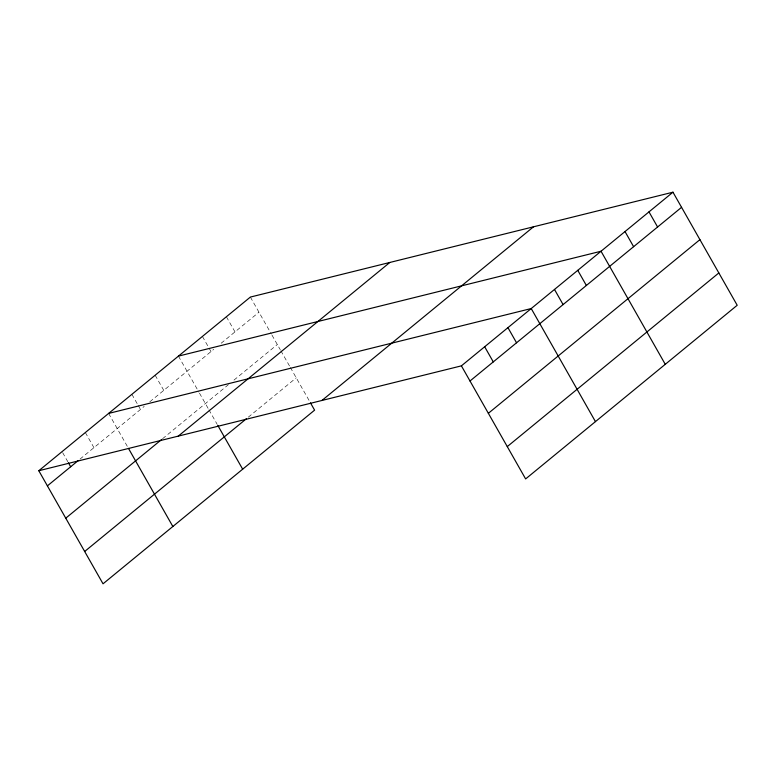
<?xml version="1.0" encoding="UTF-8"?>
<svg xmlns="http://www.w3.org/2000/svg" width="776" height="776" viewBox="0 0 776 776"><rect width="100%" height="100%" fill="white"/><g stroke="black" fill="none" stroke-linecap="round" stroke-linejoin="round"><path stroke-width="0.58" stroke-dasharray="3.88 2.91" d="M79.977 459.13L144.21 406.401M149.797 401.822L213.778 349.297M221.15 343.244L258.961 312.204M162.572 438.721L228.445 384.644M233.974 380.104L277.323 344.525M248.281 417.187L296.238 377.825M250.367 297.072L271.396 334.097M271.988 335.145L280.281 349.733M280.873 350.771L289.739 366.379M290.331 367.417L309.857 401.803M226.388 316.753L234.982 331.885M202.41 336.435L208.715 347.532M209.287 348.54L211.004 351.576M178.431 356.116L198.879 392.103M199.471 393.151L208.346 408.777M208.938 409.815L217.212 424.385M155.161 375.225L163.755 390.357M131.891 394.324L137.624 404.412M138.196 405.421L140.485 409.456M108.621 413.424L127.875 447.325M85.341 432.533L93.944 447.665M62.643 452.641L67.803 461.72"/><path stroke-width="1.16" d="M38.8 470.731L250.367 297.072L672.967 192.196L737.2 305.269L525.633 478.928L461.4 365.855L38.8 470.731L103.033 583.804L314.6 410.145L310.449 402.841M47.394 485.873L78.114 460.653M65.756 518.184L161.641 439.488M178.257 436.122L389.824 262.463M84.671 551.484L246.438 418.7M321.943 400.464L533.51 226.805M461.4 365.855L672.967 192.196M470.004 380.997L681.561 207.328M488.356 413.307L699.923 239.648M507.271 446.607L718.838 272.948M178.431 356.116L601.031 251.24L665.265 364.313M108.621 413.424L531.221 308.547L595.454 421.62M648.988 211.877L657.592 227.009M625.01 231.558L633.614 246.69M577.761 270.339L586.365 285.481M554.491 289.448L563.085 304.58M507.95 327.656L516.544 342.788M484.67 346.756L493.274 361.888M217.804 425.423L242.665 469.189M128.467 448.373L172.844 526.497M68.375 462.729L70.674 466.764"/></g></svg>
